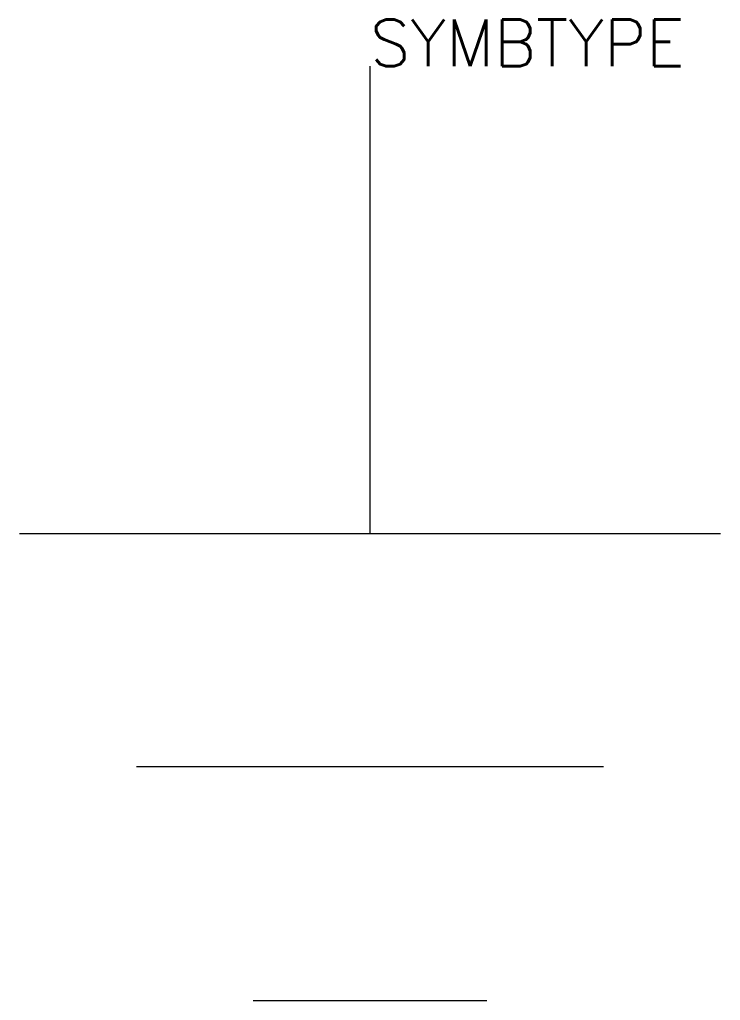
# Model space of a CAD drawing. Extents: x 31 to 34, y 89 to 93.2.
import ezdxf

# ---------------------------------------------------------------- set-up
doc = ezdxf.new("R2010")
doc.units = 0
doc.header["$LTSCALE"] = 6
doc.header["$MEASUREMENT"] = 0
doc.layers.get('0').update_dxf_attribs({"linetype": 'CONTINUOUS'})
doc.layers.add('1', color=7, linetype='CONTINUOUS')
doc.styles.get("Standard").update_dxf_attribs({"font": 'simplex', "width": 0.85})

msp = doc.modelspace()

# ---------------------------------------------------------------- linework, layer by layer
at = {"layer": '1'}
for p, q in [((32.5, 93), (32.5, 91)), ((31, 91), (34, 91)), ((33.5, 90), (31.5, 90)), ((32, 89), (33, 89))]:
    msp.add_line(p, q, dxfattribs=at)

# ---------------------------------------------------------------- texts
at = {"flags": 1}
msp.add_attdef('SYMBTYPE', (32.5, 93), 'GN', height=0.2, dxfattribs=at)

doc.saveas('drawing.dxf')
